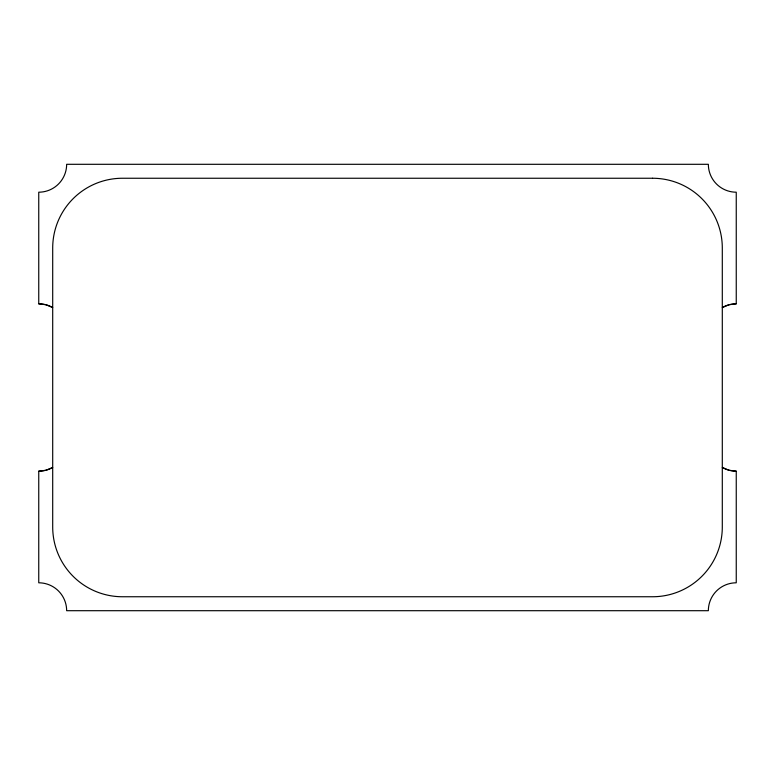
<?xml version="1.0" encoding="UTF-8"?>
<svg xmlns="http://www.w3.org/2000/svg" width="775" height="775" viewBox="0 0 775 775"><rect width="100%" height="100%" fill="white"/><g stroke="black" fill="none" stroke-linecap="round" stroke-linejoin="round"><path stroke-width="1.16" d="M736.25 303.8L729.033 304.749L722.3 307.539A27.9 27.9 0 0 1 736.25 303.8L736.25 192.2A27.9 27.9 0 0 1 708.35 164.3L66.65 164.3A27.9 27.9 0 0 1 38.75 192.2L38.75 303.8A27.9 27.9 0 0 1 52.7 307.539L45.967 304.749L38.75 303.8M38.75 471.2L45.967 470.251L52.7 467.461A27.9 27.9 0 0 1 38.75 471.2L38.75 582.8A27.9 27.9 0 0 1 66.65 610.7L708.35 610.7A27.9 27.9 0 0 1 736.25 582.8L736.25 471.2A27.9 27.9 0 0 1 722.3 467.461L729.033 470.251L736.25 471.2M652.55 178.25L122.45 178.25A69.75 69.75 0 0 0 52.7 248L52.7 527A69.75 69.75 0 0 0 122.45 596.75L652.55 596.75A69.75 69.75 0 0 0 722.3 527L722.3 248A69.75 69.75 0 0 0 652.55 178.25"/></g></svg>
